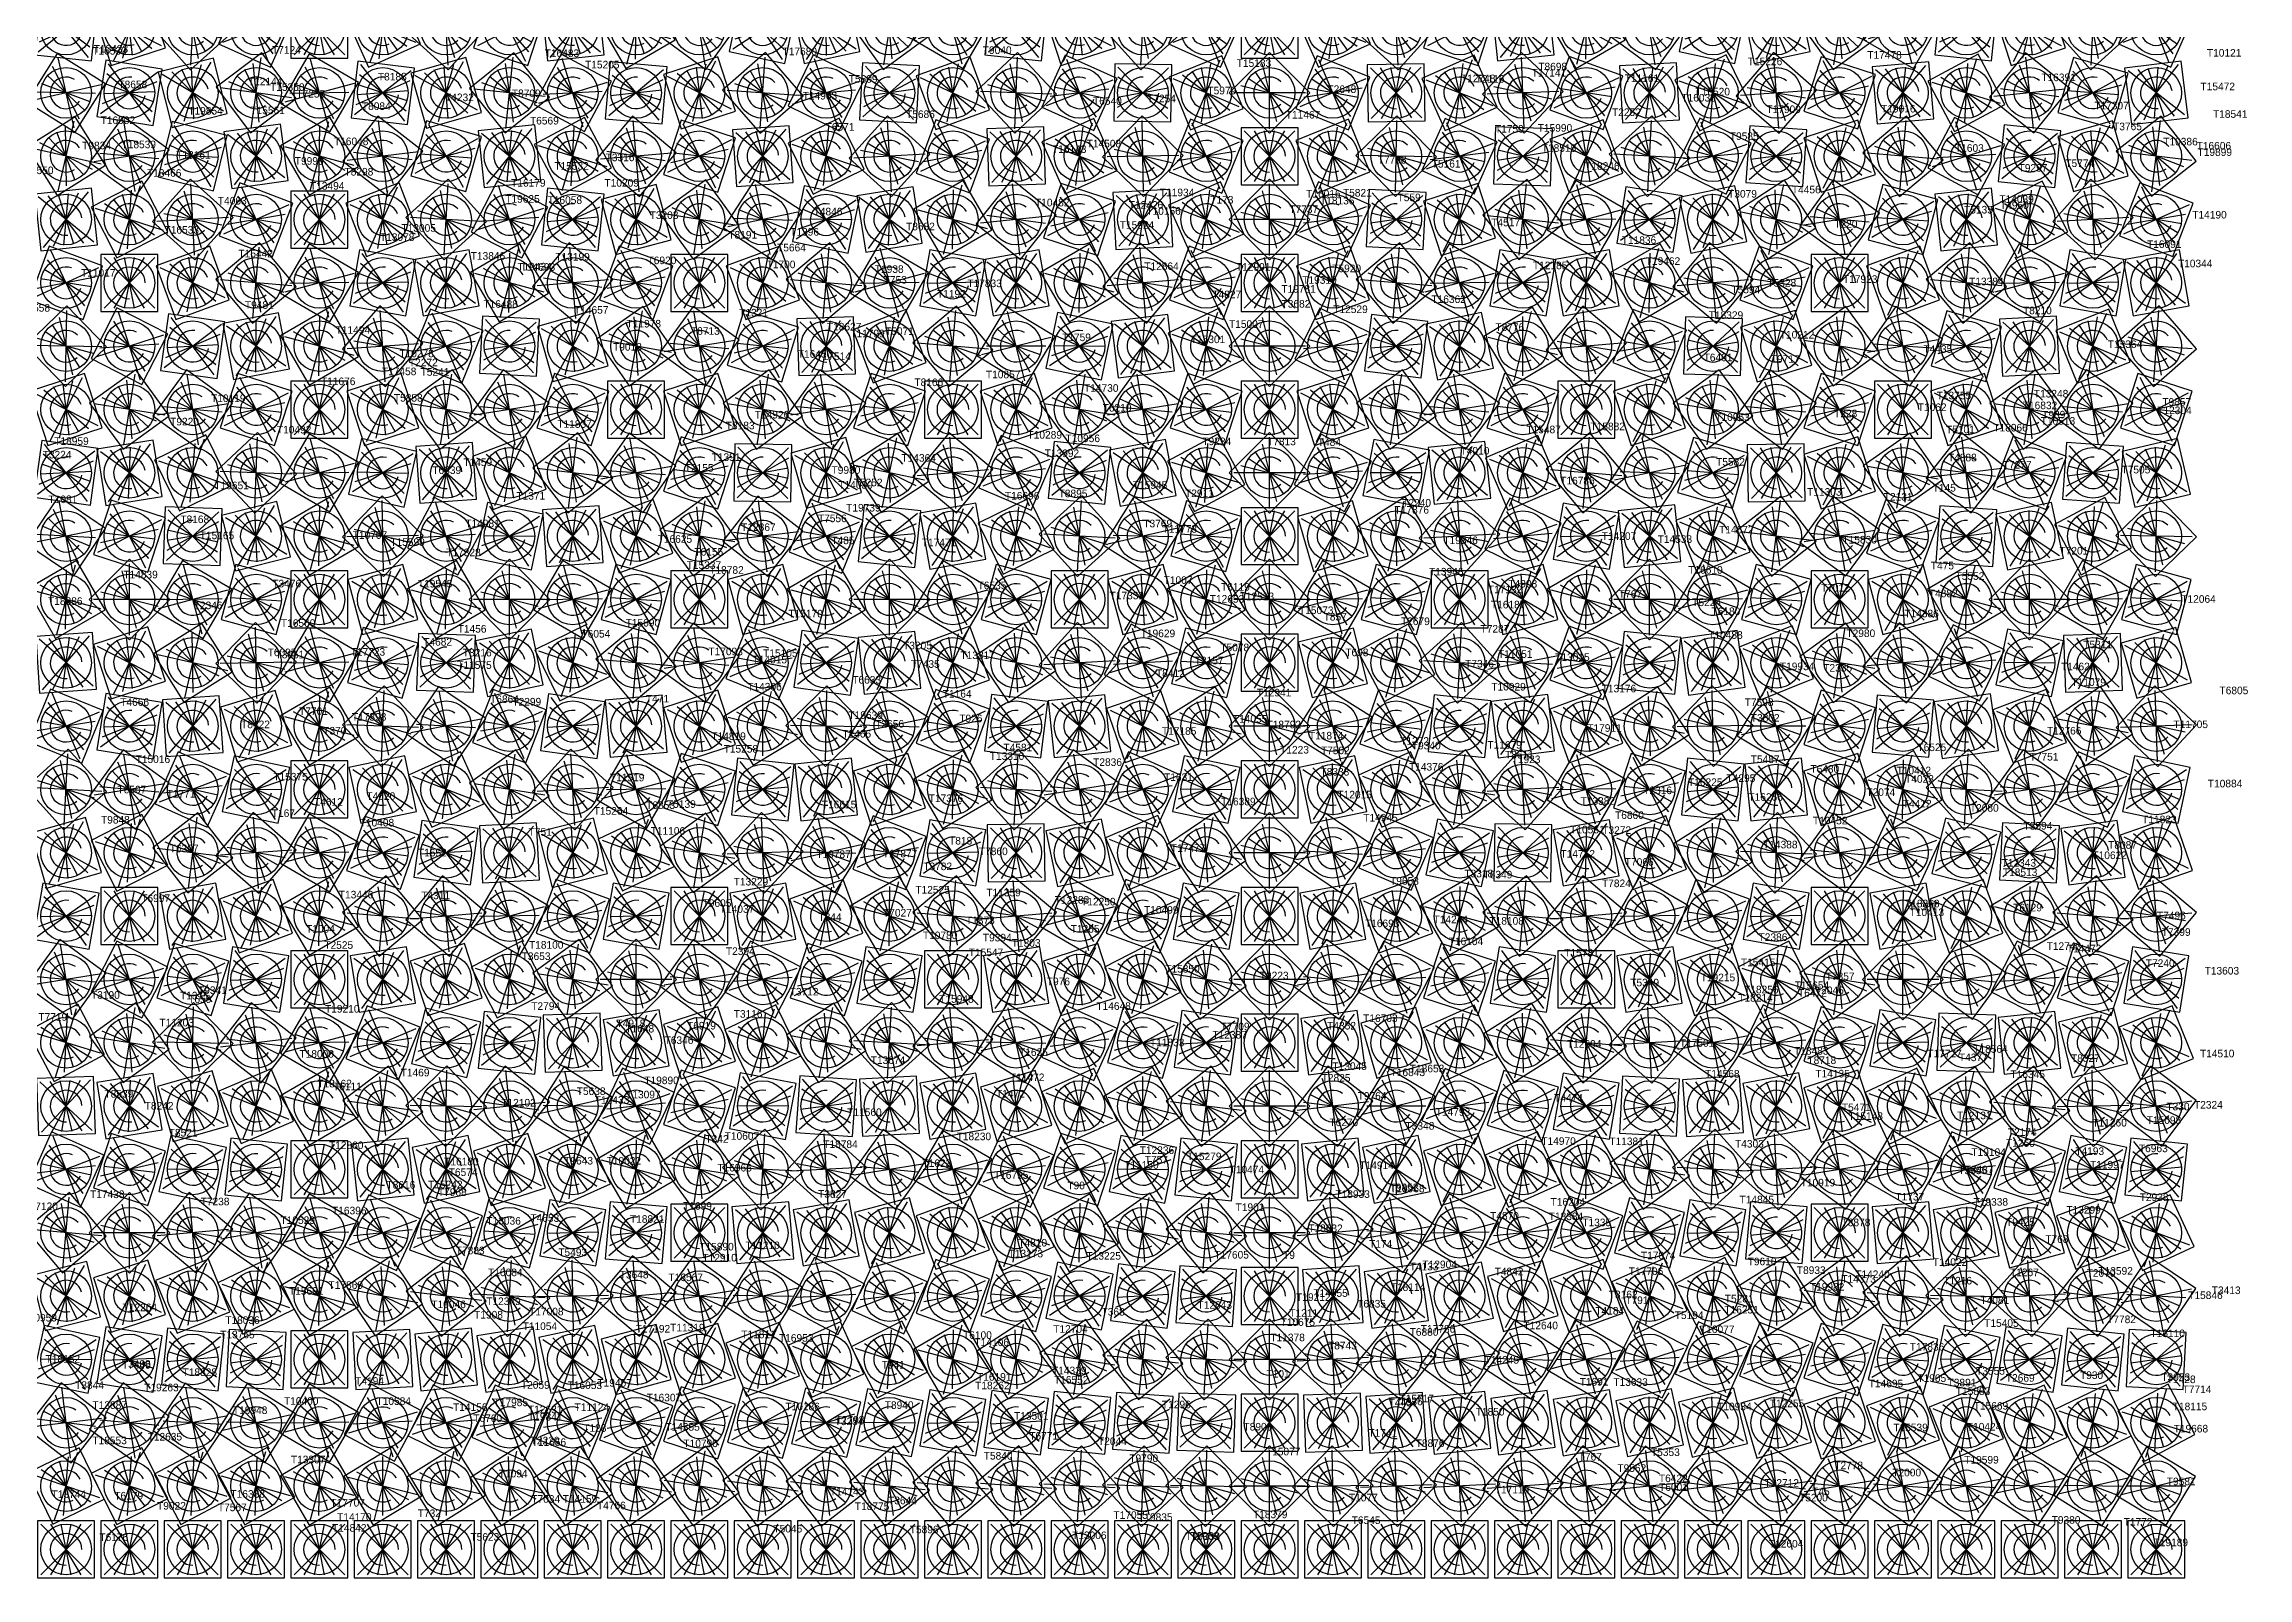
# Model space of a CAD drawing. Header units: metres. Extents: x -45 to 15052, y -45 to 15012.
# Drawn here: x 11565 to 15045, y -45 to 2377 of the extents above; entities that cross this region are included whole.
import ezdxf

# ---------------------------------------------------------------- set-up
doc = ezdxf.new("R2010")
doc.units = ezdxf.units.M
for name, color, linetype in [('L0', 1, 'Continuous'), ('L1', 2, 'Continuous'), ('L10', 4, 'Continuous'), ('L11', 5, 'Continuous'), ('L2', 3, 'Continuous'), ('L3', 4, 'Continuous'), ('L4', 5, 'Continuous'), ('L5', 6, 'Continuous'), ('L6', 7, 'Continuous'), ('L7', 1, 'Continuous'), ('L8', 2, 'Continuous'), ('L9', 3, 'Continuous')]:
    doc.layers.add(name, color=color, linetype=linetype)

# ---------------------------------------------------------------- blocks, each defined once
blk = doc.blocks.new('CELL')
for p, q in [((-40, -40), (40, 40)), ((40, -40), (-40, 40)), ((-24, -40), (24, 40)), ((24, -40), (-24, 40)), ((-8, -40), (8, 40)), ((8, -40), (-8, 40))]:
    blk.add_line(p, q)
blk.add_lwpolyline([(-45, -45), (45, -45), (45, 45), (-45, 45)], close=True)
blk.add_circle((0, 0), 40)
blk.add_arc((0, 0), 25, 0, 270)

msp = doc.modelspace()

# ---------------------------------------------------------------- block references
at = {"layer": 'L0'}
for p in [(12000, 2400), (12000, 1200), (12000, 0), (13200, 0), (14400, 0)]:
    msp.add_blockref('CELL', p, dxfattribs=at)
for p, rotation in [((13200, 2400), 18), ((14400, 2400), 36), ((12100, 2300), 83.00000000000001), ((13300, 2300), 89), ((14500, 2300), 5), ((12200, 2200), 74), ((13400, 2200), 68), ((14600, 2200), 62), ((12300, 2100), 63), ((13500, 2100), 45), ((14700, 2100), 27), ((12400, 2000), 50), ((13600, 2000), 20), ((14800, 2000), 80), ((12500, 1900), 35), ((13700, 1900), 83.00000000000001), ((14900, 1900), 41), ((12600, 1800), 18), ((13800, 1800), 54), ((12700, 1700), 89), ((13900, 1700), 23), ((11600, 1600), 56), ((12800, 1600), 68), ((14000, 1600), 80), ((11700, 1500), 45), ((12900, 1500), 45), ((14100, 1500), 45), ((11800, 1400), 32), ((13000, 1400), 20), ((14200, 1400), 8), ((14300, 1300), 59.00000000000001), ((11900, 1300), 17), ((13100, 1300), 83.00000000000001), ((13200, 1200), 54), ((14400, 1200), 18), ((12100, 1100), 71), ((13300, 1100), 23), ((14500, 1100), 65), ((12200, 1000), 50), ((13400, 1000), 80), ((14600, 1000), 20), ((12300, 900), 27), ((13500, 900), 45), ((14700, 900), 63), ((12400, 800), 2), ((13600, 800), 8), ((14800, 800), 14), ((12500, 700), 65), ((13700, 700), 59.00000000000001), ((14900, 700), 53), ((12600, 600), 36), ((13800, 600), 18), ((13900, 500), 65), ((12700, 500), 5), ((11600, 400), 14), ((12800, 400), 62), ((14000, 400), 20), ((11700, 300), 81), ((12900, 300), 27), ((14100, 300), 63), ((11800, 200), 56), ((13000, 200), 80), ((14200, 200), 14), ((11900, 100), 29), ((13100, 100), 41), ((14300, 100), 53)]:
    msp.add_blockref('CELL', p, dxfattribs=dict(at, rotation=rotation))
at = {"layer": 'L1'}
for p, rotation in [((12100, 2400), 24), ((13300, 2400), 42), ((14500, 2400), 59.99999999999999), ((12200, 2300), 16), ((13400, 2300), 22), ((14600, 2300), 28), ((12300, 2200), 6), ((14700, 2200), 84), ((13600, 2100), 66), ((14800, 2100), 48), ((12400, 2100), 84), ((12500, 2000), 70), ((13700, 2000), 40), ((14900, 2000), 10), ((12600, 1900), 54), ((13800, 1900), 12), ((12700, 1800), 36), ((13900, 1800), 72), ((11600, 1700), 82), ((12800, 1700), 16), ((14000, 1700), 40), ((11700, 1600), 72), ((12900, 1600), 84), ((14100, 1600), 6), ((11800, 1500), 59.99999999999999), ((13000, 1500), 59.99999999999999), ((14200, 1500), 59.99999999999999), ((11900, 1400), 46), ((13100, 1400), 34), ((14300, 1400), 22), ((12000, 1300), 30), ((13200, 1300), 6), ((14400, 1300), 72), ((12100, 1200), 12), ((13300, 1200), 66), ((14500, 1200), 30), ((12200, 1100), 82), ((13400, 1100), 34), ((14600, 1100), 76), ((12300, 1000), 59.99999999999999), ((14700, 1000), 30), ((12400, 900), 36), ((13600, 900), 54), ((14800, 900), 72), ((12500, 800), 10), ((13700, 800), 16), ((14900, 800), 22), ((12600, 700), 72), ((13800, 700), 66), ((12700, 600), 42), ((13900, 600), 24), ((11600, 500), 40), ((14000, 500), 70), ((12800, 500), 10), ((11700, 400), 18), ((12900, 400), 66), ((14100, 400), 24), ((11800, 300), 84), ((13000, 300), 30), ((14200, 300), 66), ((11900, 200), 58), ((13100, 200), 82), ((14300, 200), 16), ((12000, 100), 30), ((13200, 100), 42), ((14400, 100), 54)]:
    msp.add_blockref('CELL', p, dxfattribs=dict(at, rotation=rotation))
for p in [(13500, 2200), (13500, 1000), (12100, 0), (13300, 0), (14500, 0)]:
    msp.add_blockref('CELL', p, dxfattribs=at)
at = {"layer": 'L10'}
for p, rotation in [((11800, 2400), 42), ((13000, 2400), 59.99999999999999), ((14200, 2400), 78), ((11900, 2300), 37), ((13100, 2300), 43.00000000000001), ((14300, 2300), 49), ((12000, 2200), 30), ((13200, 2200), 24), ((14400, 2200), 18), ((12100, 2100), 21), ((13300, 2100), 3), ((14500, 2100), 75.00000000000001), ((13400, 2000), 70), ((14600, 2000), 40), ((12200, 2000), 10), ((13500, 1900), 45), ((12300, 1900), 87), ((14700, 1900), 3), ((12400, 1800), 72), ((13600, 1800), 18), ((14800, 1800), 54), ((12500, 1700), 55), ((13700, 1700), 79), ((14900, 1700), 13), ((12600, 1600), 36), ((13800, 1600), 48), ((12700, 1500), 15), ((13900, 1500), 15), ((11600, 1400), 4), ((12800, 1400), 82), ((14000, 1400), 70), ((12900, 1300), 57.00000000000001), ((14100, 1300), 33), ((11700, 1300), 81), ((11800, 1200), 66), ((13000, 1200), 30), ((14200, 1200), 84), ((11900, 1100), 49), ((14300, 1100), 43.00000000000001), ((13100, 1100), 1), ((12000, 1000), 30), ((13200, 1000), 59.99999999999999), ((12100, 900), 9), ((13300, 900), 27), ((14500, 900), 45), ((12200, 800), 76), ((13400, 800), 82), ((14600, 800), 87.99999999999999), ((12300, 700), 51), ((13500, 700), 45), ((14700, 700), 39), ((12400, 600), 24), ((13600, 600), 6), ((14800, 600), 78), ((13700, 500), 55), ((14900, 500), 25), ((12500, 500), 85), ((12600, 400), 54), ((13800, 400), 12), ((12700, 300), 21), ((13900, 300), 57.00000000000001), ((11600, 200), 52.00000000000001), ((12800, 200), 76), ((14000, 200), 10), ((11700, 100), 27), ((12900, 100), 39), ((14100, 100), 51)]:
    msp.add_blockref('CELL', p, dxfattribs=dict(at, rotation=rotation))
for p in [(14400, 1000), (11800, 0), (13000, 0), (14200, 0)]:
    msp.add_blockref('CELL', p, dxfattribs=at)
at = {"layer": 'L11'}
for p, rotation in [((11900, 2400), 66), ((13100, 2400), 84), ((14300, 2400), 12), ((12000, 2300), 59.99999999999999), ((13200, 2300), 66), ((14400, 2300), 72), ((12100, 2200), 52.00000000000001), ((13300, 2200), 46), ((14500, 2200), 40), ((12200, 2100), 42), ((13400, 2100), 24), ((14600, 2100), 6), ((12300, 2000), 30), ((14700, 2000), 59.99999999999999), ((12400, 1900), 16), ((13600, 1900), 64), ((14800, 1900), 22), ((13700, 1800), 36), ((14900, 1800), 72), ((12600, 1700), 72), ((13800, 1700), 6), ((12700, 1600), 52.00000000000001), ((13900, 1600), 64), ((11600, 1500), 30), ((12800, 1500), 30), ((14000, 1500), 30), ((11700, 1400), 18), ((12900, 1400), 6), ((14100, 1400), 84), ((13000, 1300), 70), ((14200, 1300), 46), ((11800, 1300), 4), ((11900, 1200), 78), ((13100, 1200), 42), ((14300, 1200), 6), ((12000, 1100), 59.99999999999999), ((13200, 1100), 12), ((14400, 1100), 54), ((12100, 1000), 40), ((13300, 1000), 70), ((14500, 1000), 10), ((12200, 900), 18), ((13400, 900), 36), ((14600, 900), 54), ((12300, 800), 84), ((14700, 800), 6), ((12400, 700), 58), ((13600, 700), 52.00000000000001), ((14800, 700), 46), ((12500, 600), 30), ((13700, 600), 12), ((14900, 600), 84), ((13800, 500), 59.99999999999999), ((12700, 400), 58), ((13900, 400), 16), ((11600, 300), 78), ((12800, 300), 24), ((14000, 300), 59.99999999999999), ((11700, 200), 54), ((12900, 200), 78), ((14100, 200), 12), ((11800, 100), 28), ((13000, 100), 40), ((14200, 100), 52.00000000000001)]:
    msp.add_blockref('CELL', p, dxfattribs=dict(at, rotation=rotation))
for p in [(13500, 2000), (12500, 1800), (13500, 800), (12600, 500), (11900, 0), (13100, 0), (14300, 0)]:
    msp.add_blockref('CELL', p, dxfattribs=at)
at = {"layer": 'L2'}
for p, rotation in [((12200, 2400), 48), ((13400, 2400), 66), ((14600, 2400), 84), ((12300, 2300), 39), ((13500, 2300), 45), ((14700, 2300), 51), ((12400, 2200), 28), ((13600, 2200), 22), ((14800, 2200), 16), ((14900, 2100), 68.99999999999999), ((12500, 2100), 15), ((13700, 2100), 87), ((13800, 2000), 59.99999999999999), ((12700, 1900), 73), ((13900, 1900), 31), ((11600, 1800), 18), ((12800, 1800), 54), ((11700, 1700), 9), ((12900, 1700), 33), ((14100, 1700), 57.00000000000001), ((11800, 1600), 87.99999999999999), ((13000, 1600), 10), ((14200, 1600), 22), ((11900, 1500), 75.00000000000001), ((13100, 1500), 75.00000000000001), ((14300, 1500), 75.00000000000001), ((12000, 1400), 59.99999999999999), ((13200, 1400), 48), ((14400, 1400), 36), ((12100, 1300), 43.00000000000001), ((13300, 1300), 19), ((14500, 1300), 85), ((12200, 1200), 24), ((13400, 1200), 78), ((14600, 1200), 42), ((13500, 1100), 45), ((12300, 1100), 3), ((14700, 1100), 87), ((12400, 1000), 70), ((13600, 1000), 10), ((14800, 1000), 40), ((12500, 900), 45), ((13700, 900), 63), ((14900, 900), 81), ((12600, 800), 18), ((13800, 800), 24), ((12700, 700), 79), ((13900, 700), 73), ((12800, 600), 48), ((14000, 600), 30), ((11600, 600), 66), ((11700, 500), 45), ((12900, 500), 15), ((14100, 500), 75.00000000000001), ((11800, 400), 22), ((13000, 400), 70), ((14200, 400), 28), ((13100, 300), 33), ((14300, 300), 68.99999999999999), ((11900, 300), 87), ((12000, 200), 59.99999999999999), ((13200, 200), 84), ((14400, 200), 18), ((12100, 100), 31), ((13300, 100), 43.00000000000001), ((14500, 100), 55)]:
    msp.add_blockref('CELL', p, dxfattribs=dict(at, rotation=rotation))
for p in [(12600, 2000), (14000, 1800), (12200, 0), (13400, 0), (14600, 0)]:
    msp.add_blockref('CELL', p, dxfattribs=at)
at = {"layer": 'L3'}
for p, rotation in [((12300, 2400), 72), ((14700, 2400), 18), ((12400, 2300), 62), ((13600, 2300), 68), ((14800, 2300), 74), ((12500, 2200), 50), ((13700, 2200), 43.99999999999999), ((14900, 2200), 38), ((12600, 2100), 36), ((13800, 2100), 18), ((12700, 2000), 20), ((13900, 2000), 80), ((11600, 1900), 43.99999999999999), ((14000, 1900), 50), ((12800, 1900), 2), ((11700, 1800), 36), ((12900, 1800), 72), ((14100, 1800), 18), ((11800, 1700), 26), ((13000, 1700), 50), ((14200, 1700), 74), ((11900, 1600), 14), ((13100, 1600), 26), ((14300, 1600), 38), ((14500, 1400), 50), ((12100, 1400), 74), ((13300, 1400), 62), ((12200, 1300), 56), ((13400, 1300), 32), ((14600, 1300), 8), ((12300, 1200), 36), ((14700, 1200), 54), ((12400, 1100), 14), ((13600, 1100), 56), ((14800, 1100), 8), ((12500, 1000), 80), ((13700, 1000), 20), ((14900, 1000), 50), ((12600, 900), 54), ((13800, 900), 72), ((12700, 800), 26), ((13900, 800), 32), ((11600, 700), 2), ((12800, 700), 86.00000000000001), ((14000, 700), 80), ((12900, 600), 54), ((14100, 600), 36), ((11700, 600), 72), ((11800, 500), 50), ((13000, 500), 20), ((14200, 500), 80), ((11900, 400), 26), ((13100, 400), 74), ((14300, 400), 32), ((13200, 300), 36), ((14400, 300), 72), ((12100, 200), 62), ((13300, 200), 86.00000000000001), ((14500, 200), 20), ((12200, 100), 32), ((13400, 100), 43.99999999999999), ((14600, 100), 56)]:
    msp.add_blockref('CELL', p, dxfattribs=dict(at, rotation=rotation))
for p in [(13500, 2400), (12000, 1500), (13200, 1500), (14400, 1500), (13500, 1200), (12000, 300), (12300, 0), (13500, 0), (14700, 0)]:
    msp.add_blockref('CELL', p, dxfattribs=at)
at = {"layer": 'L4'}
for p, rotation in [((12400, 2400), 6), ((13600, 2400), 24), ((14800, 2400), 42), ((12500, 2300), 85), ((13700, 2300), 1), ((14900, 2300), 7), ((12600, 2200), 72), ((13800, 2200), 66), ((12700, 2100), 57.00000000000001), ((13900, 2100), 39), ((11600, 2000), 70), ((12800, 2000), 40), ((14000, 2000), 10), ((11700, 1900), 63), ((12900, 1900), 21), ((14100, 1900), 68.99999999999999), ((11800, 1800), 54), ((14200, 1800), 36), ((11900, 1700), 43.00000000000001), ((13100, 1700), 67.00000000000001), ((14300, 1700), 1), ((12000, 1600), 30), ((13200, 1600), 42), ((14400, 1600), 54), ((12100, 1500), 15), ((13300, 1500), 15), ((14500, 1500), 15), ((12200, 1400), 87.99999999999999), ((13400, 1400), 76), ((14600, 1400), 64), ((12300, 1300), 68.99999999999999), ((13500, 1300), 45), ((14700, 1300), 21), ((12400, 1200), 48), ((13600, 1200), 12), ((14800, 1200), 66), ((12500, 1100), 25), ((13700, 1100), 67.00000000000001), ((14900, 1100), 19), ((13800, 1000), 30), ((12700, 900), 63), ((13900, 900), 81), ((11600, 800), 28), ((12800, 800), 34), ((14000, 800), 40), ((11700, 700), 9), ((12900, 700), 3), ((14100, 700), 87), ((13000, 600), 59.99999999999999), ((14200, 600), 42), ((11800, 600), 78), ((11900, 500), 55), ((13100, 500), 25), ((14300, 500), 85), ((12000, 400), 30), ((13200, 400), 78), ((14400, 400), 36), ((13300, 300), 39), ((14500, 300), 75.00000000000001), ((12100, 300), 3), ((12200, 200), 64), ((13400, 200), 87.99999999999999), ((14600, 200), 22), ((12300, 100), 33), ((13500, 100), 45), ((14700, 100), 57.00000000000001)]:
    msp.add_blockref('CELL', p, dxfattribs=dict(at, rotation=rotation))
for p in [(13000, 1800), (12600, 1000), (12400, 0), (13600, 0), (14800, 0)]:
    msp.add_blockref('CELL', p, dxfattribs=at)
at = {"layer": 'L5'}
for p, rotation in [((12500, 2400), 30), ((13700, 2400), 48), ((14900, 2400), 66), ((12600, 2300), 18), ((13800, 2300), 24), ((12700, 2200), 4), ((13900, 2200), 87.99999999999999), ((14000, 2100), 59.99999999999999), ((11600, 2100), 6), ((12800, 2100), 78), ((12900, 2000), 59.99999999999999), ((14100, 2000), 30), ((11800, 1900), 82), ((13000, 1900), 40), ((14200, 1900), 87.99999999999999), ((11900, 1800), 72), ((13100, 1800), 18), ((14300, 1800), 54), ((12000, 1700), 59.99999999999999), ((13200, 1700), 84), ((14400, 1700), 18), ((12100, 1600), 46), ((13300, 1600), 58), ((14500, 1600), 70), ((12200, 1500), 30), ((13400, 1500), 30), ((14600, 1500), 30), ((12300, 1400), 12), ((14700, 1400), 78), ((13600, 1300), 58), ((14800, 1300), 34), ((12400, 1300), 82), ((12500, 1200), 59.99999999999999), ((13700, 1200), 24), ((14900, 1200), 78), ((12600, 1100), 36), ((13800, 1100), 78), ((12700, 1000), 10), ((13900, 1000), 40), ((11600, 900), 54), ((12800, 900), 72), ((11700, 800), 36), ((12900, 800), 42), ((14100, 800), 48), ((11800, 700), 16), ((13000, 700), 10), ((14200, 700), 4), ((14300, 600), 48), ((11900, 600), 84), ((13100, 600), 66), ((12000, 500), 59.99999999999999), ((13200, 500), 30), ((12100, 400), 34), ((14500, 400), 40), ((13300, 400), 82), ((12200, 300), 6), ((13400, 300), 42), ((14600, 300), 78), ((12300, 200), 66), ((14700, 200), 24), ((12400, 100), 34), ((13600, 100), 46), ((14800, 100), 58)]:
    msp.add_blockref('CELL', p, dxfattribs=dict(at, rotation=rotation))
for p in [(11700, 2000), (13500, 1400), (14000, 900), (14400, 500), (13500, 200), (12500, 0), (13700, 0), (14900, 0)]:
    msp.add_blockref('CELL', p, dxfattribs=at)
at = {"layer": 'L6'}
for p, rotation in [((12600, 2400), 54), ((13800, 2400), 72), ((12700, 2300), 41), ((13900, 2300), 47), ((11600, 2200), 32), ((12800, 2200), 26), ((14000, 2200), 20), ((11700, 2100), 27), ((12900, 2100), 9), ((14100, 2100), 81), ((11800, 2000), 20), ((14200, 2000), 50), ((13000, 2000), 80), ((11900, 1900), 11), ((13100, 1900), 59.00000000000001), ((14300, 1900), 17), ((13200, 1800), 36), ((14400, 1800), 72), ((12100, 1700), 77.00000000000001), ((13300, 1700), 11), ((14500, 1700), 35), ((12200, 1600), 62), ((13400, 1600), 74), ((14600, 1600), 86.00000000000001), ((12300, 1500), 45), ((13500, 1500), 45), ((14700, 1500), 45), ((12400, 1400), 26), ((13600, 1400), 14), ((14800, 1400), 2), ((13700, 1300), 71), ((14900, 1300), 47), ((12500, 1300), 5), ((12600, 1200), 72), ((13800, 1200), 36), ((12700, 1100), 47), ((13900, 1100), 89), ((11600, 1000), 80), ((12800, 1000), 20), ((14000, 1000), 50), ((11700, 900), 63), ((12900, 900), 81), ((14100, 900), 9), ((11800, 800), 43.99999999999999), ((13000, 800), 50), ((14200, 800), 56), ((11900, 700), 23), ((13100, 700), 17), ((14300, 700), 11), ((14400, 600), 54), ((13200, 600), 72), ((12100, 500), 65), ((13300, 500), 35), ((14500, 500), 5), ((12200, 400), 38), ((14600, 400), 43.99999999999999), ((13400, 400), 86.00000000000001), ((12300, 300), 9), ((13500, 300), 45), ((14700, 300), 81), ((12400, 200), 68), ((13600, 200), 2), ((14800, 200), 26), ((12500, 100), 35), ((13700, 100), 47), ((14900, 100), 59.00000000000001)]:
    msp.add_blockref('CELL', p, dxfattribs=dict(at, rotation=rotation))
for p in [(12000, 1800), (12000, 600), (12600, 0), (13800, 0)]:
    msp.add_blockref('CELL', p, dxfattribs=at)
at = {"layer": 'L7'}
for p, rotation in [((12700, 2400), 78), ((13900, 2400), 6), ((11600, 2300), 58), ((12800, 2300), 64), ((14000, 2300), 70), ((11700, 2200), 54), ((12900, 2200), 48), ((14100, 2200), 42), ((11800, 2100), 48), ((13000, 2100), 30), ((14200, 2100), 12), ((11900, 2000), 40), ((14300, 2000), 70), ((13100, 2000), 10), ((12000, 1900), 30), ((13200, 1900), 78), ((14400, 1900), 36), ((12100, 1800), 18), ((13300, 1800), 54), ((12200, 1700), 4), ((13400, 1700), 28), ((14600, 1700), 52.00000000000001), ((12300, 1600), 78), ((14700, 1600), 12), ((12400, 1500), 59.99999999999999), ((13600, 1500), 59.99999999999999), ((14800, 1500), 59.99999999999999), ((12500, 1400), 40), ((13700, 1400), 28), ((14900, 1400), 16), ((12600, 1300), 18), ((13800, 1300), 84), ((13900, 1200), 48), ((12700, 1200), 84), ((11600, 1100), 16), ((12800, 1100), 58), ((14000, 1100), 10), ((12900, 1000), 30), ((14100, 1000), 59.99999999999999), ((11800, 900), 72), ((14200, 900), 18), ((11900, 800), 52.00000000000001), ((13100, 800), 58), ((14300, 800), 64), ((12000, 700), 30), ((13200, 700), 24), ((14400, 700), 18), ((14500, 600), 59.99999999999999), ((12100, 600), 6), ((13300, 600), 78), ((12200, 500), 70), ((13400, 500), 40), ((14600, 500), 10), ((12300, 400), 42), ((14700, 400), 48), ((12400, 300), 12), ((13600, 300), 48), ((14800, 300), 84), ((12500, 200), 70), ((13700, 200), 4), ((14900, 200), 28), ((12600, 100), 36), ((13800, 100), 48)]:
    msp.add_blockref('CELL', p, dxfattribs=dict(at, rotation=rotation))
for p in [(14500, 1800), (13500, 1600), (11700, 1000), (13000, 900), (13500, 400), (12700, 0), (13900, 0)]:
    msp.add_blockref('CELL', p, dxfattribs=at)
at = {"layer": 'L8'}
for p, rotation in [((11600, 2400), 84), ((12800, 2400), 12), ((14000, 2400), 30), ((11700, 2300), 81), ((12900, 2300), 87), ((14100, 2300), 3), ((11800, 2200), 76), ((13000, 2200), 70), ((14200, 2200), 64), ((11900, 2100), 68.99999999999999), ((13100, 2100), 51), ((14300, 2100), 33), ((12000, 2000), 59.99999999999999), ((13200, 2000), 30), ((12100, 1900), 49), ((13300, 1900), 7), ((14500, 1900), 55), ((12200, 1800), 36), ((13400, 1800), 72), ((14600, 1800), 18), ((12300, 1700), 21), ((13500, 1700), 45), ((14700, 1700), 68.99999999999999), ((12400, 1600), 4), ((13600, 1600), 16), ((14800, 1600), 28), ((12500, 1500), 75.00000000000001), ((13700, 1500), 75.00000000000001), ((14900, 1500), 75.00000000000001), ((12600, 1400), 54), ((13800, 1400), 42), ((12700, 1300), 31), ((13900, 1300), 7), ((11600, 1200), 42), ((14000, 1200), 59.99999999999999), ((12800, 1200), 6), ((11700, 1100), 27), ((12900, 1100), 68.99999999999999), ((14100, 1100), 21), ((11800, 1000), 10), ((13000, 1000), 40), ((14200, 1000), 70), ((11900, 900), 81), ((13100, 900), 9), ((14300, 900), 27), ((12000, 800), 59.99999999999999), ((13200, 800), 66), ((14400, 800), 72), ((12100, 700), 37), ((13300, 700), 31), ((14500, 700), 25), ((12200, 600), 12), ((13400, 600), 84), ((14600, 600), 66), ((13500, 500), 45), ((12300, 500), 75.00000000000001), ((14700, 500), 15), ((12400, 400), 46), ((14800, 400), 52.00000000000001), ((13600, 400), 4), ((12500, 300), 15), ((13700, 300), 51), ((14900, 300), 87), ((12600, 200), 72), ((13800, 200), 6), ((12700, 100), 37), ((13900, 100), 49)]:
    msp.add_blockref('CELL', p, dxfattribs=dict(at, rotation=rotation))
for p in [(14400, 2000), (11600, 0), (12800, 0), (14000, 0)]:
    msp.add_blockref('CELL', p, dxfattribs=at)
at = {"layer": 'L9'}
for p, rotation in [((11700, 2400), 18), ((12900, 2400), 36), ((14100, 2400), 54), ((11800, 2300), 14), ((13000, 2300), 20), ((14200, 2300), 26), ((11900, 2200), 8), ((13100, 2200), 2), ((14300, 2200), 86.00000000000001), ((14400, 2100), 54), ((13200, 2100), 72), ((13300, 2000), 50), ((14500, 2000), 20), ((12100, 2000), 80), ((12200, 1900), 68), ((13400, 1900), 26), ((14600, 1900), 74), ((12300, 1800), 54), ((14700, 1800), 36), ((12400, 1700), 38), ((13600, 1700), 62), ((14800, 1700), 86.00000000000001), ((12500, 1600), 20), ((13700, 1600), 32), ((14900, 1600), 43.99999999999999), ((13900, 1400), 56), ((12700, 1400), 68), ((11600, 1300), 68), ((12800, 1300), 43.99999999999999), ((14000, 1300), 20), ((11700, 1200), 54), ((12900, 1200), 18), ((14100, 1200), 72), ((11800, 1100), 38), ((13000, 1100), 80), ((14200, 1100), 32), ((11900, 1000), 20), ((13100, 1000), 50), ((14300, 1000), 80), ((13200, 900), 18), ((14400, 900), 36), ((12100, 800), 68), ((13300, 800), 74), ((14500, 800), 80), ((12200, 700), 43.99999999999999), ((13400, 700), 38), ((14600, 700), 32), ((12300, 600), 18), ((14700, 600), 72), ((13600, 500), 50), ((14800, 500), 20), ((12400, 500), 80), ((12500, 400), 50), ((14900, 400), 56), ((13700, 400), 8), ((12600, 300), 18), ((13800, 300), 54), ((12700, 200), 74), ((13900, 200), 8), ((11600, 100), 26), ((12800, 100), 38), ((14000, 100), 50)]:
    msp.add_blockref('CELL', p, dxfattribs=dict(at, rotation=rotation))
for p in [(12000, 2100), (13500, 1800), (12600, 1500), (13800, 1500), (12000, 900), (13500, 600), (11700, 0), (12900, 0), (14100, 0)]:
    msp.add_blockref('CELL', p, dxfattribs=at)

# ---------------------------------------------------------------- texts
at = {"layer": 'L3'}
for s, p in [('T16530', (11641.3, 2360.4)), ('T13433', (11643.6, 2363.5)), ('T7124', (11925.2, 2361.8)), ('T16483', (12355.6, 2356.5)), ('T17680', (12731.1, 2359.4)), ('T9040', (13047.3, 2361.4)), ('T17478', (14443.7, 2353.9)), ('T10121', (14979.9, 2357.2)), ('T8188', (12092.3, 2319.6)), ('T15205', (12419.3, 2338.6)), ('T15183', (13448.2, 2341)), ('T17141', (13914, 2325.8)), ('T8698', (13924.3, 2335.5)), ('T15226', (14255.1, 2343.7)), ('T8658', (11682.6, 2307.3)), ('T12144', (11887.1, 2312)), ('T15350', (11922, 2303.1)), ('T7255', (11963.6, 2292.6)), ('T4232', (12198.3, 2286.9)), ('T8709', (12303.8, 2293.3)), ('T14903', (12762.9, 2289.5)), ('T5609', (12835.6, 2316)), ('T7254', (13306.7, 2285.1)), ('T5979', (13401.9, 2297.7)), ('T2648', (13591.4, 2299.9)), ('T12748', (13802.2, 2316.8)), ('T2116', (13825.5, 2316.1)), ('T11161', (14060.7, 2317.1)), ('T16038', (14150.2, 2286.3)), ('T16520', (14172.5, 2296)), ('T16391', (14718.5, 2318.5)), ('T15472', (14969.8, 2304.1)), ('T16902', (11654.5, 2250.8)), ('T19854', (11792.9, 2265.7)), ('T15561', (11891, 2266.4)), ('T8084', (12067, 2273)), ('T6569', (12332.4, 2250.1)), ('T5686', (12926.1, 2260.3)), ('T6540', (13221.3, 2281.2)), ('T11467', (13525.7, 2259.5)), ('T2252', (14040.7, 2263.4)), ('T17909', (14284.5, 2268.1)), ('T19016', (14465.5, 2269)), ('T17307', (14802.1, 2273.9)), ('T18541', (14989.5, 2260.6)), ('T16048', (12022.9, 2217.4)), ('T6571', (12799.1, 2240.3)), ('T1750', (13855.8, 2237.2)), ('T15990', (13923.4, 2238.7)), ('T9585', (14226.7, 2225.6)), ('T3765', (14831.8, 2241)), ('T10386', (14911, 2217)), ('T9834', (11625.4, 2210.9)), ('T18539', (11687.5, 2212.6)), ('T18161', (11773.9, 2195.9)), ('T9998', (11961.1, 2186.5)), ('T3316', (12451.8, 2192.1)), ('T16143', (13156.5, 2205.2)), ('T14508', (13211.3, 2213.9)), ('T7758', (13670.8, 2188.4)), ('T5161', (13756.1, 2182)), ('T18515', (13929.8, 2206.9)), ('T1603', (14582.2, 2206.9)), ('T5774', (14756.4, 2182.9)), ('T16606', (14963.7, 2210.5)), ('T19899', (14965.1, 2200.4)), ('T19550', (11525.7, 2171.7)), ('T18466', (11727.7, 2167.5)), ('T13494', (11985, 2147.1)), ('T8298', (12039.6, 2169.5)), ('T16179', (12302.6, 2151.9)), ('T15532', (12370.8, 2178.6)), ('T10209', (12450, 2151.9)), ('T18246', (13998.3, 2178.5)), ('T9297', (14682.6, 2175.5)), ('T4063', (11839.6, 2123.7)), ('T19625', (12293.3, 2126.5)), ('T16058', (12360.2, 2124.7)), ('T10482', (13129.7, 2120.8)), ('T12426', (13277.7, 2117)), ('T11934', (13326.8, 2136.8)), ('T173', (13406.4, 2125.2)), ('T16016', (13557.8, 2134.7)), ('T18136', (13579.7, 2123.8)), ('T5821', (13615.9, 2136.3)), ('T559', (13702.1, 2128.9)), ('T3079', (14224, 2134.6)), ('T4456', (14324.7, 2141.3)), ('T14039', (14652.2, 2126.3)), ('T4960', (14653.2, 2116.5)), ('T16533', (11755.4, 2077.7)), ('T13005', (12129.5, 2080.7)), ('T3203', (12521.3, 2100.9)), ('T4846', (12780.2, 2106.6)), ('T8682', (12926.1, 2083)), ('T15924', (13263.5, 2085.4)), ('T10166', (13305.5, 2107.5)), ('T7737', (13531.2, 2110.2)), ('T4517', (13850, 2089.4)), ('T220', (14391.6, 2086.9)), ('T5135', (14596.5, 2109.5)), ('T14190', (14956.8, 2101.6)), ('T13078', (12095.5, 2066.2)), ('T8191', (12645.5, 2069.9)), ('T5664', (12722.5, 2049.7)), ('T1396', (12743.2, 2074.5)), ('T11836', (14056.1, 2061.5)), ('T16091', (14885.3, 2055.1)), ('T11017', (11623.6, 2009.8)), ('T15442', (11872.2, 2040.3)), ('T13846', (12238.8, 2036.6)), ('T19434', (12312.4, 2019.6)), ('T14693', (12317.8, 2019)), ('T13199', (12372.4, 2035.2)), ('T6920', (12518, 2029.5)), ('T1700', (12706, 2023.1)), ('T1938', (12876.8, 2015.7)), ('T12864', (13302.2, 2020.2)), ('T12991', (13447, 2019.1)), ('T5920', (13599, 2016.8)), ('T12185', (13915.8, 2021.5)), ('T19462', (14094, 2028.4)), ('T10344', (14934.2, 2024.6)), ('T753', (12890.8, 1998.8)), ('T1192', (12975, 1976.7)), ('T17833', (13022.9, 1993.2)), ('T4827', (13409.8, 1975.7)), ('T19781', (13518.6, 1984.4)), ('T19310', (13551.6, 1998.5)), ('T5594', (14229.2, 1983.5)), ('T5328', (14286, 1993.9)), ('T17923', (14405.3, 2000)), ('T13384', (14604.5, 1996.2)), ('T12558', (11520.2, 1954.5)), ('T9481', (11882.3, 1959)), ('T16488', (12258.8, 1960.6)), ('T14657', (12401.9, 1951.3)), ('T1321', (12662.7, 1946.9)), ('T3682', (13519, 1960.9)), ('T12529', (13600.6, 1952.3)), ('T16362', (13755.6, 1968.2)), ('T18329', (14193.4, 1943.1)), ('T8210', (14689.5, 1950.5)), ('T11494', (12025.5, 1919.6)), ('T11978', (12484.8, 1929.5)), ('T8713', (12586.5, 1918)), ('T18627', (12801.2, 1924.8)), ('T11799', (12838, 1914)), ('T5071', (12893, 1917.7)), ('T1759', (13172.5, 1908)), ('T15301', (13375.7, 1904.8)), ('T15007', (13436, 1928.9)), ('T8776', (13856.6, 1924.1)), ('T10212', (14305.6, 1912.1)), ('T10278', (12126.2, 1882.5)), ('T2272', (12141.2, 1868.2)), ('T9018', (12463.5, 1893)), ('T16450', (12755.2, 1881.7)), ('T17514', (12784.7, 1878.1)), ('T6401', (14185.3, 1876.2)), ('T9717', (14291.4, 1873.8)), ('T4435', (14532.3, 1889.5)), ('T13364', (14823.4, 1897.1)), ('T11676', (12002.4, 1838.5)), ('T17458', (12098.6, 1854.2)), ('T5241', (12159.7, 1853.3)), ('T8166', (12939.3, 1837)), ('T10857', (13052.2, 1849.3)), ('T10119', (11828.9, 1811.8)), ('T5858', (12117.5, 1812.5)), ('T14730', (13207.1, 1828)), ('T1062', (14523.4, 1797.6)), ('T13755', (14553.3, 1816.1)), ('T16832', (14689.2, 1800.5)), ('T13248', (14706.7, 1819)), ('T9857', (14909.6, 1806)), ('T9220', (11764.3, 1774.9)), ('T11837', (12375.5, 1771.1)), ('T8183', (12641.5, 1768.7)), ('T14926', (12687.3, 1785.8)), ('T6210', (13236.5, 1796.7)), ('T15487', (13905.5, 1762.5)), ('T15882', (14006.7, 1767.3)), ('T10953', (14203.7, 1781.9)), ('T228', (14391.4, 1787.8)), ('T5101', (14567.9, 1762.5)), ('T18066', (14642.7, 1765.3)), ('T10513', (14717.6, 1776)), ('T989', (14719.8, 1785.9)), ('T12304', (14901.4, 1792.7)), ('T18959', (11581.3, 1744.1)), ('T10492', (11932.8, 1762.2)), ('T10289', (13117.9, 1754)), ('T10956', (13177.9, 1748.5)), ('T9234', (13394, 1743.7)), ('T7813', (13496, 1743.5)), ('T484', (13576.2, 1742.4)), ('T4010', (13801.6, 1728.9)), ('T3224', (11563, 1722.7)), ('T6839', (12178.2, 1698.2)), ('T1459', (12227.1, 1710.7)), ('T2155', (12576.7, 1701.8)), ('T1391', (12619.2, 1718.8)), ('T9980', (12808.5, 1698.5)), ('T14364', (12918.8, 1717.6)), ('T13992', (13145, 1724.9)), ('T5582', (14205, 1711.4)), ('T4888', (14571.1, 1718.1)), ('T7277', (14657.7, 1706.7)), ('T7505', (14845.1, 1699.1)), ('T19651', (11834.2, 1674.1)), ('T14030', (12819.1, 1675)), ('T5252', (12843.5, 1678.8)), ('T8895', (13167, 1661.5)), ('T15945', (13284.1, 1674.6)), ('T2911', (13366.6, 1661.6)), ('T16786', (13958.9, 1681.7)), ('T11303', (14348.7, 1663.8)), ('T145', (14546.9, 1670.4)), ('T1081', (11572.2, 1652.2)), ('T1371', (12311, 1657.7)), ('T19739', (12831.6, 1638.9)), ('T16696', (13082.2, 1657.8)), ('T17876', (13697.3, 1635.6)), ('T2240', (13709.5, 1646.6)), ('T2131', (14469.7, 1656.1)), ('T8168', (11780.4, 1620.6)), ('T15165', (11811, 1595.2)), ('T10707', (12052.5, 1595.7)), ('T14981', (12230.3, 1614.1)), ('T16625', (12534, 1589.5)), ('T12867', (12665.8, 1608.2)), ('T7556', (12787, 1622.1)), ('T3769', (13300.7, 1614)), ('T11773', (13331.1, 1605.5)), ('T14207', (14024.5, 1594.1)), ('T14533', (14112.7, 1589.3)), ('T14672', (14209.8, 1604.3)), ('T15830', (14404.5, 1588.4)), ('T15599', (12111.9, 1584.7)), ('T17328', (12200.2, 1568.4)), ('T6155', (12592, 1569.3)), ('T485', (12808.1, 1587.4)), ('T17471', (12950.9, 1584.1)), ('T19346', (13774.4, 1587.5)), ('T7201', (14747.2, 1571)), ('T14839', (11690.3, 1533.4)), ('T3476', (11925.5, 1519.1)), ('T19545', (12155.4, 1519)), ('T15337', (12579.8, 1548.3)), ('T18782', (12615.4, 1540.6)), ('T1007', (13332.8, 1524.6)), ('T13946', (13751.8, 1537.9)), ('T4908', (13877.1, 1518.9)), ('T16610', (14161, 1540.8)), ('T475', (14544, 1547.5)), ('T5552', (14583.1, 1531)), ('T18386', (11571.5, 1491.5)), ('T2346', (11801.5, 1484.7)), ('T6535', (13039.1, 1516.2)), ('T17331', (13247.5, 1500.3)), ('T12653', (13405.6, 1495)), ('T6119', (13423.4, 1513.9)), ('T12513', (13452.8, 1498.9)), ('T17132', (13844.7, 1509.9)), ('T16187', (13849.5, 1485.9)), ('T7671', (14051.5, 1502.7)), ('T5224', (14167.3, 1489.6)), ('T7012', (14370.6, 1512.5)), ('T4882', (14540.9, 1503.6)), ('T12064', (14939.5, 1494.8)), ('T16560', (11939.1, 1456.8)), ('T15690', (12483.4, 1457.3)), ('T15170', (12740.3, 1471.7)), ('T15073', (13546.5, 1477)), ('T857', (13585.4, 1466.7)), ('T2679', (13707.5, 1459.6)), ('T6180', (14197.7, 1475.4)), ('T14386', (14502.2, 1471.9)), ('T4682', (12163.8, 1427.1)), ('T1456', (12218.2, 1447.7)), ('T6054', (12413.7, 1439.9)), ('T3205', (12921.4, 1421.4)), ('T19629', (13296.6, 1440.5)), ('T5078', (13422.3, 1418.3)), ('T7287', (13833.2, 1447.7)), ('T10488', (14192.6, 1437.9)), ('T2980', (14410.8, 1440.7)), ('T5311', (14784.7, 1422.9)), ('T6095', (11918.2, 1410.5)), ('T3051', (11930.6, 1407.1)), ('T17723', (12049.3, 1411.2)), ('T11575', (12217.5, 1390.4)), ('T8216', (12226.4, 1410.1)), ('T17093', (12614.1, 1412)), ('T14015', (12683.8, 1399.1)), ('T15105', (12700.4, 1409.2)), ('T7435', (12933.8, 1392.1)), ('T13817', (13012, 1406)), ('T2157', (13381.9, 1397.6)), ('T698', (13619.6, 1410.4)), ('T7346', (13808.8, 1392.6)), ('T11051', (13860.7, 1407.8)), ('T13015', (13951, 1403)), ('T19934', (14305.7, 1388.4)), ('T2335', (14374.2, 1386)), ('T14628', (14749.5, 1388.2)), ('T14306', (12675.4, 1356.3)), ('T6633', (12841.2, 1367.2)), ('T1164', (12984.1, 1345.1)), ('T8412', (13320.7, 1377.7)), ('T12941', (13480, 1347)), ('T10929', (13850.1, 1356.3)), ('T13176', (14024.4, 1353.4)), ('T11079', (14766.1, 1363.4)), ('T6805', (14999.8, 1350.4)), ('T4666', (11685.5, 1332)), ('T7701', (11967.9, 1317.7)), ('T6864', (12269.4, 1336.7)), ('T2299', (12304.6, 1332.6)), ('T471', (12515.4, 1337.4)), ('T19639', (12835.2, 1311.4)), ('T7598', (14250.2, 1331.7)), ('T8422', (11876.3, 1296.8)), ('T370', (12005.9, 1286.8)), ('T17398', (12051.2, 1308.7)), ('T14819', (12618.7, 1278.2)), ('T2466', (12825.5, 1282)), ('T2656', (12877.5, 1297.7)), ('T926', (13010.2, 1306.2)), ('T17185', (13330.1, 1286.3)), ('T14055', (13442.1, 1305.5)), ('T18792', (13495.3, 1296.6)), ('T11874', (13562.1, 1279)), ('T17911', (14001.6, 1291.1)), ('T3802', (14259.8, 1307.1)), ('T12766', (14727.4, 1286.8)), ('T11705', (14927.2, 1296.9)), ('T15016', (11709.8, 1241.8)), ('T15258', (12638.1, 1258.2)), ('T13310', (13058.4, 1246.7)), ('T4581', (13079.9, 1260.3)), ('T1223', (13516.7, 1256.8)), ('T7502', (13581.2, 1255.7)), ('T1272', (13706.3, 1270.6)), ('T9340', (13724.7, 1263.3)), ('T11679', (13843.9, 1264.5)), ('T8611', (13871.8, 1249)), ('T1923', (13882.2, 1241.6)), ('T5487', (14259.8, 1241.8)), ('T6525', (14522.9, 1260.6)), ('T7751', (14700, 1245.7)), ('T15375', (11927.1, 1214.2)), ('T11519', (12458.6, 1212.9)), ('T2836', (13221.5, 1237.2)), ('T1631', (13333.5, 1213.5)), ('T8338', (13580.4, 1222)), ('T14376', (13720.2, 1229.8)), ('T4295', (14221.5, 1211.9)), ('T6480', (14353.9, 1226.4)), ('T10412', (14490, 1224)), ('T4023', (14503.4, 1210.6)), ('T6507', (11681.1, 1193.9)), ('T1771', (11758.8, 1187.3)), ('T4612', (11991.4, 1174.3)), ('T4620', (12074.2, 1183.6)), ('T5139', (12548.6, 1171)), ('T17376', (12961.9, 1180.1)), ('T16389', (13423.6, 1175)), ('T12015', (13607.2, 1185.9)), ('T13382', (13991.1, 1175.8)), ('T2316', (14090, 1192.7)), ('T16225', (14160.7, 1205.5)), ('T16266', (14256, 1182.1)), ('T2074', (14442.3, 1189.7)), ('T4412', (14499.8, 1171.6)), ('T10884', (14981.4, 1203.4)), ('T9848', (11655.1, 1146.2)), ('T167', (11924.8, 1156.6)), ('T10408', (12063.5, 1141.6)), ('T15264', (12433, 1160.2)), ('T6853', (12515.8, 1169.3)), ('T16615', (12793.2, 1170.3)), ('T14945', (13647.9, 1149.4)), ('T6860', (14045.5, 1153.5)), ('T10452', (14357.9, 1144.9)), ('T2080', (14605.7, 1164.9)), ('T3594', (14690.4, 1136.6)), ('T11823', (14877.7, 1146.7)), ('T751', (12330.2, 1126.9)), ('T11106', (12522.9, 1128.6)), ('T818', (12994, 1113.1)), ('T17477', (13344.2, 1101.5)), ('T10561', (13974.6, 1130.7)), ('T3272', (14025.3, 1129.8)), ('T14388', (14279.2, 1107)), ('T8087', (14824, 1106.4)), ('T6307', (11763.7, 1100.9)), ('T1652', (12155.4, 1094.3)), ('T10787', (12784.4, 1091.8)), ('T17877', (12889.5, 1092.8)), ('T3782', (12953.3, 1072.6)), ('T7860', (13041.2, 1096.3)), ('T14712', (13959.3, 1092.4)), ('T7066', (14060.9, 1079.6)), ('T12343', (14655.7, 1078.2)), ('T10622', (14799.2, 1090.1)), ('T13229', (12654, 1048.4)), ('T12525', (12940.8, 1035.7)), ('T9653', (13690.3, 1049.6)), ('T3318', (13807.5, 1061.3)), ('T6349', (13837.8, 1059.6)), ('T7824', (14024.9, 1045.8)), ('T18513', (14657.8, 1063.3)), ('T6997', (11718.6, 1022.2)), ('T13446', (12030.6, 1028)), ('T4311', (12160.7, 1026.7)), ('T9605', (12604.9, 1014.6)), ('T14037', (12632.1, 1005.3)), ('T7027', (12889.8, 999.3)), ('T11359', (13052.8, 1031.3)), ('T12283', (13160.9, 1019.7)), ('T12250', (13202.5, 1016.9)), ('T10499', (13301.9, 1004)), ('T18868', (14503.3, 1013.8)), ('T1387', (14509.2, 1009.2)), ('T10413', (14510.5, 1000.2)), ('T6129', (14674, 1007.6)), ('T1004', (11978.8, 973.9)), ('T844', (12787.8, 992.5)), ('T10780', (12952.7, 963.7)), ('T1873', (13020.6, 987.4)), ('T1285', (13186.1, 974)), ('T16693', (13650.7, 982.6)), ('T14244', (13759, 988.8)), ('T18108', (13847.2, 986.5)), ('T7496', (14901, 995)), ('T7399', (14908.7, 968.9)), ('T2525', (12007.7, 948.4)), ('T3653', (12319.3, 930.7)), ('T18100', (12330.8, 948.6)), ('T2394', (12641.7, 938.7)), ('T15547', (13025.2, 936.8)), ('T9394', (13047.4, 960.1)), ('T1303', (13093, 951.7)), ('T16104', (13782.9, 954.2)), ('T15781', (13965.3, 936.3)), ('T2386', (14272.1, 960.9)), ('T12743', (14726.9, 946.7)), ('T14472', (14758.9, 942.8)), ('T15850', (13335.3, 910.9)), ('T9223', (13484.6, 900.2)), ('T19215', (14180.7, 897.2)), ('T15415', (14244.2, 921)), ('T7357', (14378.1, 899)), ('T7240', (14883.5, 919.8)), ('T13603', (14976.3, 907.8)), ('T3190', (11639.3, 869.5)), ('T1375', (11779.8, 868.5)), ('T659', (11792.8, 862.9)), ('T9341', (11808.3, 877)), ('T3712', (12742.4, 874.7)), ('T15948', (12978.5, 863.2)), ('T976', (13148.4, 890.9)), ('T5349', (14069.5, 889.1)), ('T18214', (14240, 865)), ('T18256', (14249.2, 878.1)), ('T15654', (14329.1, 884.8)), ('T6472', (14334.3, 872.8)), ('T2046', (14361.2, 876.9)), ('T7719', (11556.3, 834.8)), ('T11203', (11747.4, 825.9)), ('T19210', (12008.8, 847.7)), ('T2794', (12334.4, 852)), ('T4918', (12469, 824.7)), ('T3116', (12654, 839.6)), ('T14648', (13226.6, 852)), ('T16703', (13647.8, 832.8)), ('T1648', (12482.9, 816.3)), ('T6346', (12544.9, 798.1)), ('T6919', (12580.4, 821)), ('T11833', (13311.1, 794.6)), ('T12387', (13409.8, 806.7)), ('T7709', (13423, 819.7)), ('T4352', (13591, 821)), ('T12694', (13969.6, 792.2)), ('T17501', (14147.8, 793.7)), ('T18000', (11968.4, 776.5)), ('T13674', (12870.4, 766.6)), ('T1635', (13104.5, 779.1)), ('T13045', (13599.3, 757.1)), ('T18653', (13721.5, 753.4)), ('T18483', (14328, 781.2)), ('T8718', (14349.2, 766.4)), ('T17727', (14538.5, 777.1)), ('T4377', (14588.4, 771)), ('T18564', (14611, 784.2)), ('T8327', (14765.4, 769.7)), ('T14510', (14968.9, 777.1)), ('T18162', (11996.7, 729.6)), ('T6111', (12021.4, 725.2)), ('T1469', (12128.2, 747)), ('T19890', (12512.9, 734.7)), ('T11472', (13090.2, 739.5)), ('T2825', (13582.3, 738.7)), ('T16843', (13691.1, 747.4)), ('T14568', (14187.7, 745.1)), ('T14135', (14361.7, 745.3)), ('T16345', (14669.8, 744.3)), ('T8539', (11660.6, 713.5)), ('T8242', (11724.1, 694.6)), ('T12102', (12287.1, 699.4)), ('T5638', (12406.2, 717.6)), ('T10433', (12434.7, 703.7)), ('T13097', (12484.2, 712.3)), ('T11560', (12833.2, 684.4)), ('T1472', (13068.2, 713.6)), ('T9764', (13639.1, 710.1)), ('T14793', (13762.4, 684.8)), ('T4474', (13949.3, 707)), ('T5471', (14403.6, 692.1)), ('T330', (14915.9, 693.3)), ('T2324', (14959.5, 696.1)), ('T8521', (11762.1, 652)), ('T6270', (13594.5, 668.4)), ('T3348', (13714.7, 662.9)), ('T15148', (14414.1, 678.2)), ('T12131', (14585.5, 679.3)), ('T2174', (14665.6, 652.9)), ('T11260', (14799.1, 667.8)), ('T15098', (14884.9, 671.9)), ('T12860', (12015, 632.2)), ('T342', (12609.4, 642.2)), ('T10607', (12639.8, 646.8)), ('T18784', (12795.4, 633.9)), ('T18230', (13006, 646.2)), ('T12236', (13295, 624.5)), ('T15279', (13369.7, 614.7)), ('T14970', (13929.1, 638.8)), ('T11381', (14036.5, 638.4)), ('T4303', (14234.9, 634.6)), ('T19104', (14608.1, 621.4)), ('T1260', (14662.8, 635.8)), ('T4193', (14772.1, 622.9)), ('T6963', (14872.6, 627.3)), ('T16180', (12196.9, 606.5)), ('T6574', (12204.1, 589.7)), ('T9643', (12386.4, 607.8)), ('T10022', (12453.4, 607.7)), ('T16966', (12628.2, 596.8)), ('T1623', (12952.1, 603.9)), ('T16795', (13064.9, 585.2)), ('T11150', (13270.5, 601.1)), ('T757', (13303.1, 609.4)), ('T10474', (13436.9, 593.9)), ('T14914', (13641.9, 600.6)), ('T5555', (14587.4, 592.6)), ('T8487', (14597.4, 593.9)), ('T11997', (14795.3, 601.5)), ('T17438', (11637.8, 554.8)), ('T8616', (12105.9, 569.8)), ('T15242', (12171.5, 570.3)), ('T7968', (12187, 558.1)), ('T3827', (12787.3, 555.3)), ('T90', (13180.8, 568.7)), ('T18933', (13604, 555.1)), ('T9852', (13689.5, 565.7)), ('T19968', (13690.4, 563.9)), ('T14845', (14242.1, 546.5)), ('T10919', (14338.6, 573.2)), ('T1737', (14488.1, 551)), ('T2938', (14873.8, 550.2)), ('T17120', (11532.6, 535.8)), ('T7238', (11812.4, 543.4)), ('T10529', (11938.5, 513.9)), ('T16396', (12019.9, 529.1)), ('T13036', (12263.6, 512.9)), ('T4653', (12333.1, 517.3)), ('T18821', (12490.2, 515.8)), ('T1699', (12574, 536.4)), ('T1901', (13446.4, 534.4)), ('T4870', (13848.2, 520.7)), ('T18384', (13940.8, 520)), ('T16204', (13943.7, 542.8)), ('T1335', (13993.8, 510.4)), ('T8878', (14403.1, 510.4)), ('T19338', (14611.5, 542.8)), ('T9425', (14662.8, 510.9)), ('T13299', (14757.9, 530.3)), ('T4810', (13103.3, 478.3)), ('T18632', (13561.1, 501.1)), ('T174', (13657.2, 476.4)), ('T768', (14724.8, 484)), ('T7883', (12215.3, 466.1)), ('T5493', (12377.1, 463.2)), ('T15890', (12599.7, 472.1)), ('T12910', (12604.6, 454.7)), ('T11210', (12672.3, 474.2)), ('T13173', (13088, 461.2)), ('T13225', (13211, 457.6)), ('T17605', (13413, 459.3)), ('T9', (13521.4, 458.8)), ('T4133', (13721.3, 440.7)), ('T12904', (13741.4, 444)), ('T17074', (14086.3, 458.2)), ('T9610', (14254.9, 448.7)), ('T14022', (14547.1, 447.7)), ('T17860', (12014.3, 411.4)), ('T10084', (12266.3, 431.5)), ('T3648', (12474.1, 427.9)), ('T16567', (12551, 423.7)), ('T18114', (13691.4, 408.2)), ('T4842', (13855.4, 432.7)), ('T17706', (14067.2, 433.3)), ('T8933', (14332.5, 435)), ('T19982', (14353.1, 408.7)), ('T14373', (14402.7, 421.2)), ('T14240', (14424.7, 428.5)), ('T1216', (14563.6, 418.4)), ('T1267', (14669.1, 431.5)), ('T2070', (14790, 430.5)), ('T13592', (14808.6, 433.9)), ('T12264', (11689.2, 376.2)), ('T15691', (11951.9, 402.2)), ('T10046', (12176.7, 381)), ('T12349', (12263.3, 385.9)), ('T12643', (13386.3, 380)), ('T19212', (13542, 392.4)), ('T14555', (13569.1, 398.8)), ('T6835', (13638.3, 382)), ('T4184', (14014.3, 370.8)), ('T3162', (14035.6, 396.5)), ('T7917', (14061.6, 387.5)), ('T16251', (14218, 372.6)), ('T5281', (14218.8, 390.1)), ('T4081', (14622.3, 387.6)), ('T15846', (14950.4, 395.4)), ('T3413', (14987.6, 403.2)), ('T10959', (11531.2, 359.9)), ('T18036', (11851.3, 356.1)), ('T1908', (12244.2, 364.6)), ('T11054', (12320.8, 346.5)), ('T17008', (12331, 369.6)), ('T17192', (12499.3, 342.5)), ('T11319', (12553.7, 344.3)), ('T12704', (13158.5, 342.1)), ('T368', (13234.7, 369.3)), ('T10675', (13517.4, 352.9)), ('T1211', (13531.1, 367.3)), ('T6880', (13721.2, 337.4)), ('T17786', (13738.8, 342.3)), ('T12640', (13900.9, 347.6)), ('T5194', (14139.7, 363.8)), ('T10077', (14179.7, 341.6)), ('T15405', (14628.3, 351.4)), ('T7782', (14822.4, 357.3)), ('T13765', (11843.3, 333.3)), ('T11811', (12665.9, 333.5)), ('T16953', (12725.5, 328)), ('T6100', (13016.1, 332.5)), ('T14106', (13034.2, 321.1)), ('T11378', (13501.3, 328.7)), ('T8743', (13592.3, 315.9)), ('T17836', (14510.9, 314)), ('T16110', (14890.8, 335.2)), ('T18152', (11567.6, 294.8)), ('T3488', (11688.1, 286.8)), ('T7440', (11688.2, 285.3)), ('T18828', (11783.9, 273.8)), ('T941', (12887.6, 285.7)), ('T16191', (13038.2, 266.5)), ('T14339', (13156.6, 276.5)), ('T101', (13495.2, 271.4)), ('T14245', (13839.5, 293.4)), ('T3555', (14615.5, 275.9)), ('T930', (14779.5, 269.2)), ('T3844', (11614.3, 253.5)), ('T19263', (11723.3, 249.7)), ('T4194', (12056.4, 260)), ('T2059', (12318.1, 253.7)), ('T16053', (12391.8, 253.3)), ('T19457', (12438.9, 257.1)), ('T16307', (12516.7, 233.8)), ('T18262', (13035.2, 252.9)), ('T16552', (13159.7, 261.9)), ('T15717', (13705.2, 232.3)), ('T1691', (13989.6, 258.7)), ('T13633', (14042.8, 258.3)), ('T14695', (14446, 256)), ('T1905', (14522.8, 264.5)), ('T3891', (14570.5, 257.5)), ('T15883', (14583.5, 243.9)), ('T2669', (14662.5, 264.8)), ('T3053', (14907.9, 265.9)), ('T1428', (14916.6, 262.6)), ('T7714', (14941.5, 246.8)), ('T13887', (11641.7, 221.9)), ('T19948', (11863.4, 213.8)), ('T10400', (11944, 228.4)), ('T10584', (12090.1, 228.2)), ('T14156', (12210.9, 218.7)), ('T6760', (12242.8, 201.1)), ('T17985', (12274.9, 226.2)), ('T12631', (12329.2, 215.1)), ('T19841', (12329.3, 203.5)), ('T11124', (12402.8, 218.6)), ('T10186', (12735.7, 219.7)), ('T7798', (12814.9, 198.8)), ('T8940', (12892.5, 221.9)), ('T13501', (13096.6, 204.8)), ('T1296', (13330.1, 222.9)), ('T4437', (13688, 226)), ('T336', (13705.2, 227.7)), ('T1850', (13825.5, 211.4)), ('T10934', (14206.7, 219.7)), ('T12255', (14289.8, 224.6)), ('T15669', (14611.8, 220.8)), ('T18115', (14926, 219.8)), ('T18553', (11641.5, 166.1)), ('T12635', (11728.7, 172)), ('T2220', (12333.5, 165.9)), ('T11656', (12335.1, 163.4)), ('T128', (12416.5, 185.7)), ('T14355', (12546, 187.5)), ('T3254', (12813.5, 196.3)), ('T6771', (13120.7, 173.4)), ('T2044', (13229.2, 164.9)), ('T8903', (13458.9, 187.8)), ('T1741', (13656, 178)), ('T15539', (14484.8, 186.6)), ('T10424', (14600.9, 187.8)), ('T19668', (14927.4, 184.7)), ('T13307', (11954.9, 136)), ('T10790', (12574.6, 161.5)), ('T5840', (13048.8, 141.9)), ('T9790', (13278.6, 138)), ('T15077', (13494.3, 148.5)), ('T8876', (13730.7, 161.8)), ('T767', (13988.2, 140.3)), ('T5353', (14102.2, 147.5)), ('T19599', (14596.8, 135.6)), ('T1094', (12283.1, 113.8)), ('T9562', (14049.2, 122.4)), ('T6422', (14114.7, 106.3)), ('T6001', (14115, 92.5)), ('T12712', (14281.4, 99)), ('T2778', (14391.6, 126.6)), ('T2000', (14483.2, 115.4)), ('T9581', (14916.6, 101.4)), ('T13744', (11577.1, 81.2)), ('T6179', (11676.1, 78.8)), ('T9022', (11743.6, 62.9)), ('T7567', (11839.7, 60.4)), ('T16388', (11859.5, 81.6)), ('T17707', (12017.4, 67.7)), ('T7034', (12334.5, 73.7)), ('T14159', (12384.2, 73.8)), ('T4766', (12438.1, 63.4)), ('T14143', (12805.9, 85.4)), ('T18775', (12845.3, 62.2)), ('T3644', (12897.7, 71.3)), ('T1077', (13625.3, 75.9)), ('T17119', (13855.6, 88.5)), ('T5200', (14335.9, 75.8)), ('T45', (14356.7, 85.6)), ('T14842', (12019.9, 28)), ('T14170', (12027.9, 45.1)), ('T732', (12155.2, 51.1)), ('T5046', (12716.7, 26.8)), ('T5896', (12932, 25.5)), ('T17055', (13253.6, 48.2)), ('T19835', (13292.5, 45)), ('T18379', (13473.8, 49.3)), ('T6545', (13629.7, 40.2)), ('T9380', (14734.8, 40.6)), ('T1772', (14848.5, 37.6)), ('T6176', (11652.6, 13.3)), ('T5623', (12238.4, 13.7)), ('T13006', (13188.3, 16.3)), ('T19333', (13367.4, 14.8)), ('T2963', (13374.9, 15.4)), ('T12604', (14288.4, 3)), ('T19189', (14895.7, 5.1))]:
    msp.add_text(s, height=12, dxfattribs=at).set_placement(p)

doc.saveas('drawing.dxf')
